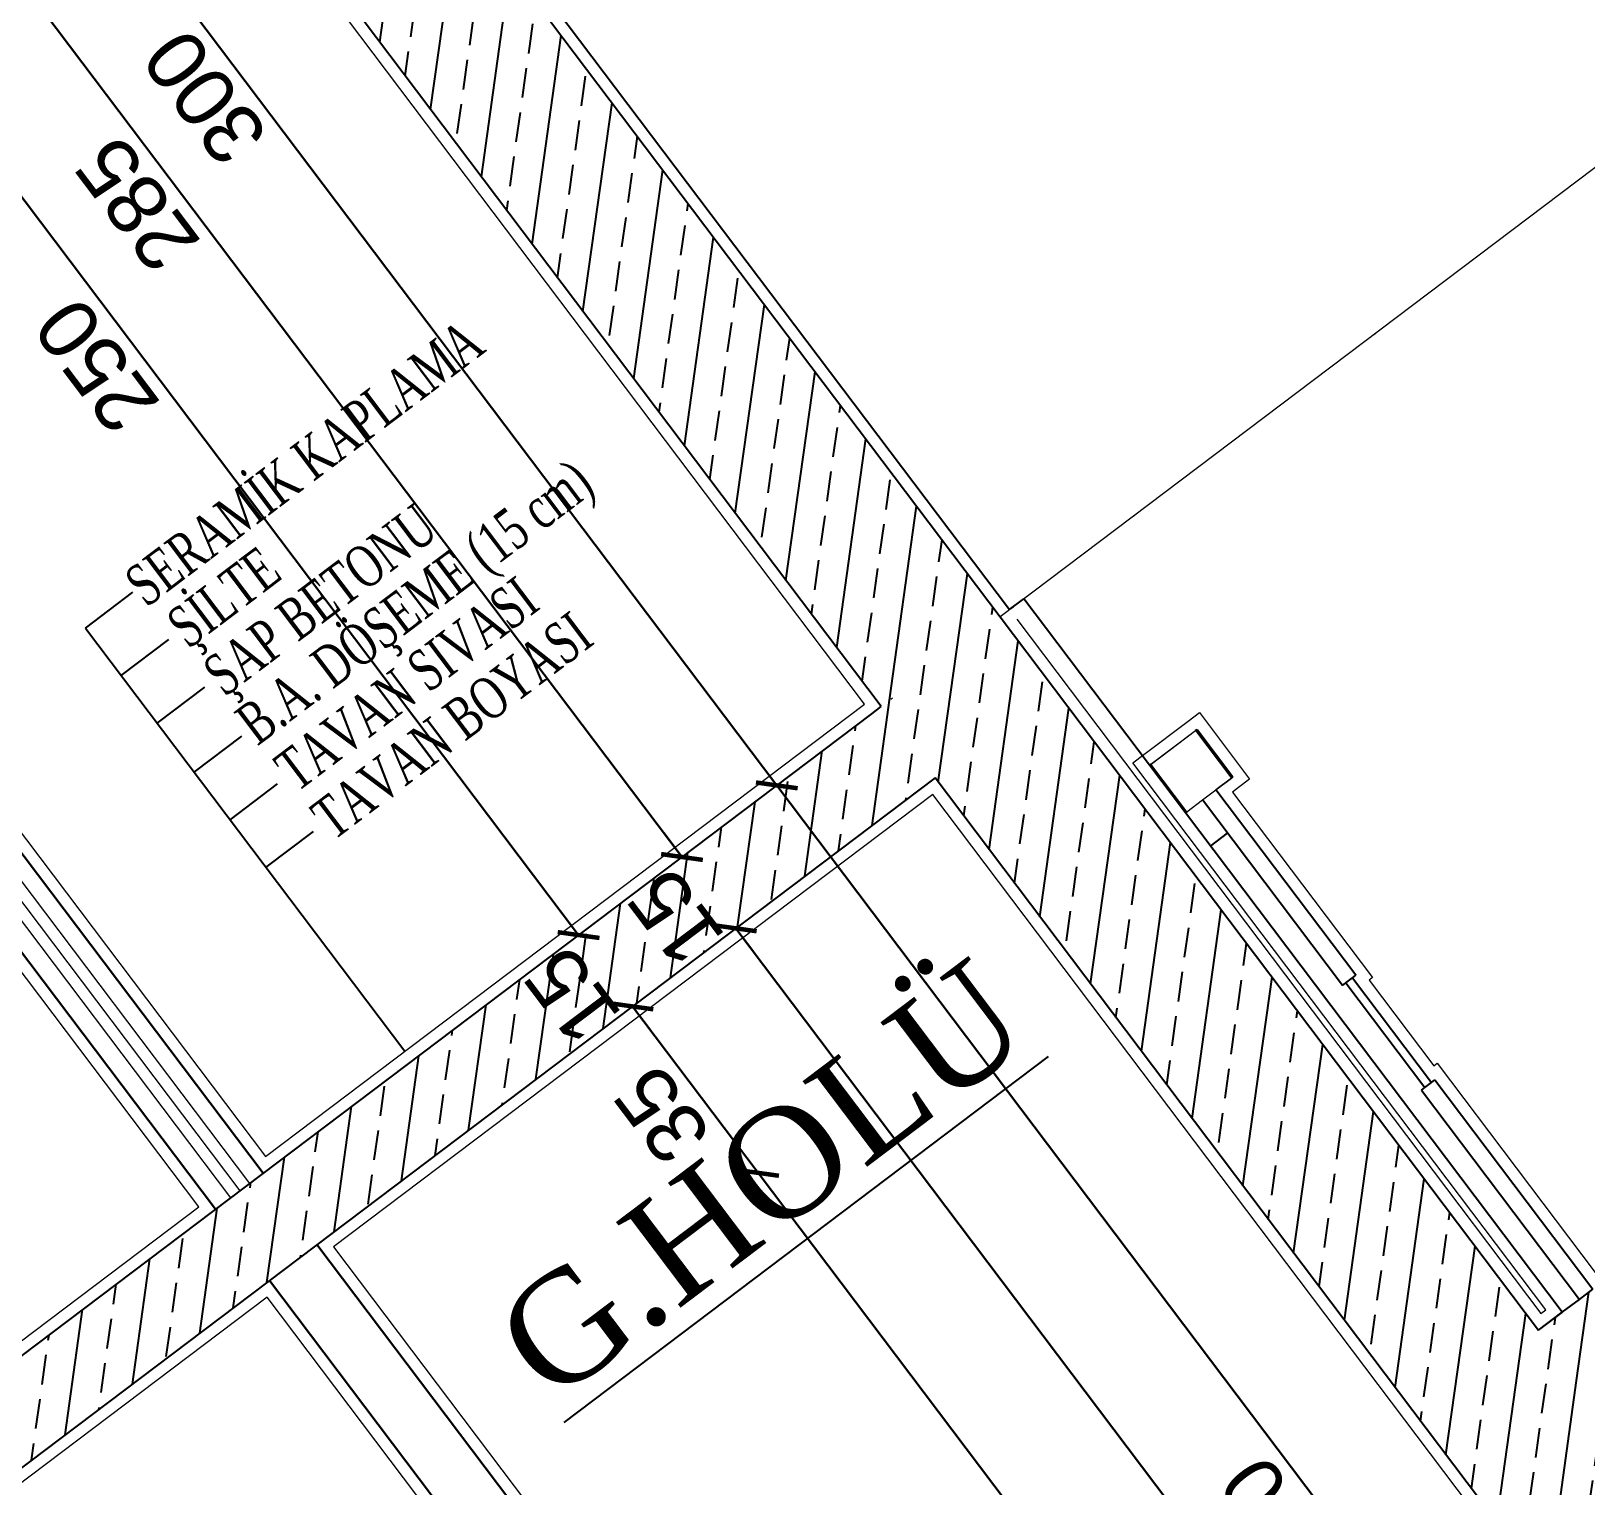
# Model space of a CAD drawing. Header units: millimetres. Extents: x 2232 to 85269, y -3593 to 5869.
# Drawn here: x 7677 to 7742.2, y -601.5 to -540.5 of the extents above; entities that cross this region are included whole.
import ezdxf

# ---------------------------------------------------------------- set-up
doc = ezdxf.new("R2010")
doc.units = ezdxf.units.MM
doc.linetypes.add('DOTX2', pattern=[0.5, 0, -0.5])
for name, color, linetype, lineweight in [('duvar', 232, 'Continuous', 30), ('iz', 1, 'DOTX2', 20), ('sıva iç', 21, 'Continuous', 0), ('ölçü iç', 170, 'Continuous', 9), ('ÖLÇÜ İÇ', 7, 'Continuous', 9)]:
    doc.layers.add(name, color=color, linetype=linetype, lineweight=lineweight)
for name, color, linetype in [('poz', 1, 'Continuous'), ('Standart', 7, 'Continuous'), ('Yazi', 7, 'Continuous')]:
    doc.layers.add(name, color=color, linetype=linetype)
doc.styles.get("Standard").update_dxf_attribs({"font": 'arial.ttf'})
doc.styles.add('Times roman', font='times.ttf')
doc.styles.add('UNIVCH', font='times.ttf', dxfattribs={"width": 0.7})
doc.dimstyles.new('zulay iç ölçü', dxfattribs={"dimtxt": 10, "dimasz": 5, "dimexe": 0.18, "dimexo": 0, "dimgap": 2, "dimtad": 3, "dimdec": 0, "dimzin": 0, "dimdsep": 46, "dimtxsty": 'Standard', "dimblk": 'ARCHTICK', "dimcen": 0.09, "dimse1": 1, "dimse2": 1, "dimadec": 0, "dimazin": 0, "dimtfac": 1, "dimtdec": 0, "dimtix": 1, "dimtofl": 0, "dimtmove": 0, "dimatfit": 3, "dimldrblk": 'ARCHTICK', "dimfxl": 1, "dimtolj": 1, "dimtzin": 0, "dimarcsym": 0})
pattern_1 = [(45, (0, 0), (-7.07107, 7.07107), []), (45, (7.071, 0), (-7.07107, 7.07107), [5, -2.5])]

# ---------------------------------------------------------------- blocks, each defined once
blk = doc.blocks.new('IDE991Entity4311')
at = {"layer": 'Standart', "linetype": 'Continuous', "lineweight": -3}
h = blk.add_hatch(dxfattribs=at)
h.set_pattern_fill('ANSI33', color=171, scale=40, style=0)
h.set_pattern_definition(pattern_1)
h.paths.add_polyline_path([(785, 750), (760, 750), (760, 1050), (785, 1050)])
blk = doc.blocks.new('IDE991Entity4325')
at = {"layer": 'Standart', "linetype": 'Continuous', "lineweight": -3}
h = blk.add_hatch(dxfattribs=at)
h.set_pattern_fill('ANSI33', color=171, scale=40, style=0)
h.set_pattern_definition(pattern_1)
h.paths.add_polyline_path([(785, 450), (760, 450), (760, 750), (785, 750)])
blk = doc.blocks.new('IDE991Entity4327')
at = {"layer": 'Standart', "linetype": 'Continuous', "lineweight": -3}
h = blk.add_hatch(dxfattribs=at)
h.set_pattern_fill('ANSI33', color=171, scale=40, style=0)
h.set_pattern_definition(pattern_1)
h.paths.add_polyline_path([(760, 735), (155, 735), (155, 750), (760, 750)])
blk = doc.blocks.new('IDE991Entity4330')
at = {"layer": 'Standart', "linetype": 'Continuous', "lineweight": -3}
h = blk.add_hatch(dxfattribs=at)
h.set_pattern_fill('ANSI33', color=171, scale=40, style=0)
h.set_pattern_definition(pattern_1)
h.paths.add_polyline_path([(909, 585), (785, 585), (785, 600), (909, 600)])
blk = doc.blocks.new('IDE991Entity4674')
at = {"layer": 'Standart', "color": 159, "linetype": 'Continuous', "lineweight": -3}
blk.add_lwpolyline([(790, 698), (793.59, 698)], dxfattribs=at)
blk = doc.blocks.new('IDE991Entity4812')
at = {"layer": 'Standart', "color": 134, "linetype": 'Continuous', "lineweight": -3}
blk.add_lwpolyline([(793.59, 644), (793.59, 600)], dxfattribs=at)
blk = doc.blocks.new('IDE991Entity4813')
at = {"layer": 'Standart', "color": 134, "linetype": 'Continuous', "lineweight": -3}
blk.add_lwpolyline([(793.59, 644), (794.29, 644)], dxfattribs=at)
blk = doc.blocks.new('IDE991Entity4814')
at = {"layer": 'Standart', "color": 134, "linetype": 'Continuous', "lineweight": -3}
blk.add_lwpolyline([(794.29, 666), (794.29, 644)], dxfattribs=at)
blk = doc.blocks.new('IDE991Entity4815')
at = {"layer": 'Standart', "color": 134, "linetype": 'Continuous', "lineweight": -3}
blk.add_lwpolyline([(793.59, 666), (793.59, 705)], dxfattribs=at)
blk = doc.blocks.new('IDE991Entity4816')
at = {"layer": 'Standart', "color": 134, "linetype": 'Continuous', "lineweight": -3}
blk.add_lwpolyline([(793.59, 666), (794.29, 666)], dxfattribs=at)
blk = doc.blocks.new('IDE991Entity4817')
at = {"layer": 'Standart', "color": 134, "linetype": 'Continuous', "lineweight": -3}
blk.add_lwpolyline([(796.41, 644), (796.41, 600)], dxfattribs=at)
blk = doc.blocks.new('IDE991Entity4818')
at = {"layer": 'Standart', "color": 134, "linetype": 'Continuous', "lineweight": -3}
blk.add_lwpolyline([(795.71, 666), (795.71, 644)], dxfattribs=at)
blk = doc.blocks.new('IDE991Entity4819')
at = {"layer": 'Standart', "color": 134, "linetype": 'Continuous', "lineweight": -3}
blk.add_lwpolyline([(796.41, 666), (796.41, 705)], dxfattribs=at)
blk = doc.blocks.new('IDE991Entity4820')
at = {"layer": 'Standart', "color": 134, "linetype": 'Continuous', "lineweight": -3}
blk.add_lwpolyline([(799.67, 705), (800, 705)], dxfattribs=at)
blk = doc.blocks.new('IDE991Entity4821')
at = {"layer": 'Standart', "color": 134, "linetype": 'Continuous', "lineweight": -3}
blk.add_lwpolyline([(800, 715), (800, 705)], dxfattribs=at)
blk = doc.blocks.new('IDE991Entity4822')
at = {"layer": 'Standart', "color": 134, "linetype": 'Continuous', "lineweight": -3}
blk.add_lwpolyline([(799.67, 715), (800, 715)], dxfattribs=at)
blk = doc.blocks.new('IDE991Entity4823')
at = {"layer": 'Standart', "color": 134, "linetype": 'Continuous', "lineweight": -3}
blk.add_lwpolyline([(790.32, 705), (790, 705)], dxfattribs=at)
blk = doc.blocks.new('IDE991Entity4824')
at = {"layer": 'Standart', "color": 134, "linetype": 'Continuous', "lineweight": -3}
blk.add_lwpolyline([(790.32, 715), (790, 715)], dxfattribs=at)
blk = doc.blocks.new('IDE991Entity5337')
at = {"layer": 'Standart', "color": 159, "linetype": 'Continuous', "lineweight": -3}
blk.add_lwpolyline([(760, 750), (760, 1035)], dxfattribs=at)
blk = doc.blocks.new('IDE991Entity5338')
at = {"layer": 'Standart', "color": 159, "linetype": 'Continuous', "lineweight": -3}
blk.add_lwpolyline([(785, 750), (785, 600)], dxfattribs=at)
blk = doc.blocks.new('IDE991Entity5394')
at = {"layer": 'Standart', "color": 159, "linetype": 'Continuous', "lineweight": -3}
blk.add_lwpolyline([(760, 450), (760, 735)], dxfattribs=at)
blk = doc.blocks.new('IDE991Entity5399')
at = {"layer": 'Standart', "color": 159, "linetype": 'Continuous', "lineweight": -3}
blk.add_lwpolyline([(760, 735), (155, 735)], dxfattribs=at)
blk = doc.blocks.new('IDE991Entity5425')
at = {"layer": 'Standart', "color": 159, "linetype": 'Continuous', "lineweight": -3}
blk.add_lwpolyline([(785, 600), (790, 600)], dxfattribs=at)
blk = doc.blocks.new('IDE991Entity5597')
at = {"layer": 'Standart', "color": 159, "linetype": 'Continuous', "lineweight": -3}
blk.add_lwpolyline([(785, 885), (785, 750)], dxfattribs=at)
blk = doc.blocks.new('IDE991Entity5678')
at = {"layer": 'Standart', "color": 163, "linetype": 'Continuous', "lineweight": 5}
blk.add_lwpolyline([(790.32, 705), (793.59, 705)], dxfattribs=at)
blk = doc.blocks.new('IDE991Entity5679')
at = {"layer": 'Standart', "color": 163, "linetype": 'Continuous', "lineweight": 5}
blk.add_lwpolyline([(790.32, 705), (790.32, 715)], dxfattribs=at)
blk = doc.blocks.new('IDE991Entity5680')
at = {"layer": 'Standart', "color": 163, "linetype": 'Continuous', "lineweight": 5}
blk.add_lwpolyline([(790.32, 715), (799.67, 715)], dxfattribs=at)
blk = doc.blocks.new('IDE991Entity5681')
at = {"layer": 'Standart', "color": 163, "linetype": 'Continuous', "lineweight": 5}
blk.add_lwpolyline([(799.67, 715), (799.67, 705)], dxfattribs=at)
blk = doc.blocks.new('IDE991Entity5835')
at = {"layer": 'Standart', "color": 11, "linetype": 'Continuous', "lineweight": -3}
blk.add_lwpolyline([(787, 883), (787, 750)], dxfattribs=at)
blk = doc.blocks.new('IDE991Entity5836')
at = {"layer": 'Standart', "color": 11, "linetype": 'Continuous', "lineweight": -3}
blk.add_lwpolyline([(787, 750), (790, 750)], dxfattribs=at)
blk = doc.blocks.new('IDE991Entity5837')
at = {"layer": 'Standart', "color": 11, "linetype": 'Continuous', "lineweight": -3}
blk.add_lwpolyline([(790, 600), (790, 705)], dxfattribs=at)
blk = doc.blocks.new('IDE991Entity5838')
at = {"layer": 'Standart', "color": 11, "linetype": 'Continuous', "lineweight": -3}
blk.add_lwpolyline([(790, 705), (790, 715)], dxfattribs=at)
blk = doc.blocks.new('IDE991Entity5839')
at = {"layer": 'Standart', "color": 11, "linetype": 'Continuous', "lineweight": -3}
blk.add_lwpolyline([(790, 715), (790, 750)], dxfattribs=at)
blk = doc.blocks.new('IDE991Entity6226')
at = {"layer": 'Standart', "color": 134, "linetype": 'Continuous', "lineweight": -3}
blk.add_lwpolyline([(794.29, 644), (795.71, 644)], dxfattribs=at)
blk = doc.blocks.new('IDE991Entity6227')
at = {"layer": 'Standart', "color": 134, "linetype": 'Continuous', "lineweight": -3}
blk.add_lwpolyline([(795.71, 644), (796.41, 644)], dxfattribs=at)
blk = doc.blocks.new('IDE991Entity6228')
at = {"layer": 'Standart', "color": 134, "linetype": 'Continuous', "lineweight": -3}
blk.add_lwpolyline([(794.29, 666), (795.71, 666)], dxfattribs=at)
blk = doc.blocks.new('IDE991Entity6229')
at = {"layer": 'Standart', "color": 134, "linetype": 'Continuous', "lineweight": -3}
blk.add_lwpolyline([(795.71, 666), (796.41, 666)], dxfattribs=at)
blk = doc.blocks.new('IDE991Entity6589')
at = {"layer": 'Standart', "color": 159, "linetype": 'Continuous', "lineweight": -3}
blk.add_lwpolyline([(410, 750), (758, 750)], dxfattribs=at)
blk = doc.blocks.new('IDE991Entity6590')
at = {"layer": 'Standart', "color": 159, "linetype": 'Continuous', "lineweight": -3}
blk.add_lwpolyline([(758, 750), (760, 750)], dxfattribs=at)
blk = doc.blocks.new('IDE991Entity6615')
at = {"layer": 'Standart', "color": 159, "linetype": 'Continuous', "lineweight": -3}
blk.add_lwpolyline([(790, 600), (793.59, 600)], dxfattribs=at)
blk = doc.blocks.new('IDE991Entity6616')
at = {"layer": 'Standart', "color": 159, "linetype": 'Continuous', "lineweight": -3}
blk.add_lwpolyline([(793.59, 600), (796.41, 600)], dxfattribs=at)
blk = doc.blocks.new('IDE991Entity6728')
at = {"layer": 'Standart', "color": 163, "linetype": 'Continuous', "lineweight": 5}
blk.add_lwpolyline([(793.59, 705), (796.41, 705)], dxfattribs=at)
blk = doc.blocks.new('IDE991Entity6729')
at = {"layer": 'Standart', "color": 163, "linetype": 'Continuous', "lineweight": 5}
blk.add_lwpolyline([(796.41, 705), (799.67, 705)], dxfattribs=at)
blk = doc.blocks.new('TRRTYT')
at = {"layer": 'Standart'}
for name in ['IDE991Entity4311', 'IDE991Entity5337', 'IDE991Entity5597', 'IDE991Entity5835', 'IDE991Entity4327', 'IDE991Entity6589', 'IDE991Entity6590', 'IDE991Entity4325', 'IDE991Entity5338', 'IDE991Entity5836', 'IDE991Entity5839', 'IDE991Entity5399', 'IDE991Entity5394', 'IDE991Entity4824', 'IDE991Entity5838', 'IDE991Entity5679', 'IDE991Entity5680', 'IDE991Entity4822', 'IDE991Entity5681', 'IDE991Entity4821', 'IDE991Entity4823', 'IDE991Entity5837', 'IDE991Entity5678', 'IDE991Entity4815', 'IDE991Entity6728', 'IDE991Entity4819', 'IDE991Entity6729', 'IDE991Entity4820', 'IDE991Entity4674', 'IDE991Entity4816', 'IDE991Entity4814', 'IDE991Entity6228', 'IDE991Entity4818', 'IDE991Entity6229', 'IDE991Entity4812', 'IDE991Entity4813', 'IDE991Entity6226', 'IDE991Entity6227', 'IDE991Entity4817', 'IDE991Entity4330', 'IDE991Entity5425', 'IDE991Entity6615', 'IDE991Entity6616']:
    blk.add_blockref(name, (1034515.63, -397430.95), dxfattribs=at)
blk = doc.blocks.new('_ArchTick')
at = {"color": 0, "linetype": 'ByBlock', "const_width": 0.15}
blk.add_lwpolyline([(-0.5, -0.5), (0.5, 0.5)], dxfattribs=at)
blk = doc.blocks.new('*D2443')
at = {"layer": 'Defpoints', "color": 0, "transparency": 16777216}
for p in [(661177.16, -126828.54), (661187, -127078.54), (661204.5, -127078.54)]:
    blk.add_point(p, dxfattribs=at)
at = {"layer": 'ÖLÇÜ İÇ', "color": 0, "lineweight": -2, "transparency": 16777216}
blk.add_line((661204.5, -126828.54), (661204.5, -127078.54), dxfattribs=at)
at = {"layer": 'ÖLÇÜ İÇ', "color": 0, "lineweight": -2, "transparency": 16777216, "xscale": 5, "yscale": 5, "zscale": 5}
for p, rotation in [((661204.5, -126828.54), 90), ((661204.5, -127078.54), 270)]:
    blk.add_blockref('_ArchTick', p, dxfattribs=dict(at, rotation=rotation))
at = {"layer": 'ÖLÇÜ İÇ', "color": 0, "transparency": 16777216, "insert": (661197.5, -126953.54), "char_height": 10, "attachment_point": 5, "rotation": 90}
blk.add_mtext('\\A1;250', dxfattribs=at)
blk = doc.blocks.new('*D2444')
at = {"layer": 'Defpoints', "color": 0, "transparency": 16777216}
for p in [(661246.19, -126778.54), (661246.19, -127078.54), (661246.19, -127078.54)]:
    blk.add_point(p, dxfattribs=at)
at = {"layer": 'ÖLÇÜ İÇ', "color": 0, "lineweight": -2, "transparency": 16777216}
blk.add_line((661246.19, -126778.54), (661246.19, -127078.54), dxfattribs=at)
at = {"layer": 'ÖLÇÜ İÇ', "color": 0, "lineweight": -2, "transparency": 16777216, "xscale": 5, "yscale": 5, "zscale": 5}
for p, rotation in [((661246.19, -126778.54), 90), ((661246.19, -127078.54), 270)]:
    blk.add_blockref('_ArchTick', p, dxfattribs=dict(at, rotation=rotation))
at = {"layer": 'ÖLÇÜ İÇ', "color": 0, "transparency": 16777216, "insert": (661239.19, -126928.54), "char_height": 10, "attachment_point": 5, "rotation": 90}
blk.add_mtext('\\A1;300', dxfattribs=at)
blk = doc.blocks.new('*D2447')
at = {"layer": 'Defpoints', "color": 0, "transparency": 16777216}
for p in [(661197.5, -127078.54), (661197.5, -127093.54), (661204.5, -127093.54)]:
    blk.add_point(p, dxfattribs=at)
at = {"layer": 'ÖLÇÜ İÇ', "color": 0, "lineweight": -2, "transparency": 16777216}
for p, q in [((661204.5, -127078.54), (661204.5, -127073.54)), ((661204.5, -127093.54), (661204.5, -127098.54))]:
    blk.add_line(p, q, dxfattribs=at)
at = {"layer": 'ÖLÇÜ İÇ', "color": 0, "lineweight": -2, "transparency": 16777216, "xscale": 5, "yscale": 5, "zscale": 5}
for p, rotation in [((661204.5, -127078.54), 270), ((661204.5, -127093.54), 90)]:
    blk.add_blockref('_ArchTick', p, dxfattribs=dict(at, rotation=rotation))
at = {"layer": 'ÖLÇÜ İÇ', "color": 0, "transparency": 16777216, "insert": (661197.5, -127086.04), "char_height": 10, "attachment_point": 5, "rotation": 90}
blk.add_mtext('\\A1;15', dxfattribs=at)
blk = doc.blocks.new('*D2448')
at = {"layer": 'Defpoints', "color": 0, "transparency": 16777216}
for p in [(661197.5, -127093.54), (661177.16, -127128.54), (661204.5, -127128.54)]:
    blk.add_point(p, dxfattribs=at)
at = {"layer": 'ÖLÇÜ İÇ', "color": 0, "lineweight": -2, "transparency": 16777216}
blk.add_line((661204.5, -127093.54), (661204.5, -127128.54), dxfattribs=at)
at = {"layer": 'ÖLÇÜ İÇ', "color": 0, "lineweight": -2, "transparency": 16777216, "xscale": 5, "yscale": 5, "zscale": 5}
for p, rotation in [((661204.5, -127093.54), 90), ((661204.5, -127128.54), 270)]:
    blk.add_blockref('_ArchTick', p, dxfattribs=dict(at, rotation=rotation))
at = {"layer": 'ÖLÇÜ İÇ', "color": 0, "transparency": 16777216, "insert": (661197.5, -127111.04), "char_height": 10, "attachment_point": 5, "rotation": 90}
blk.add_mtext('\\A1;35', dxfattribs=at)
blk = doc.blocks.new('*D2449')
at = {"layer": 'Defpoints', "color": 0, "transparency": 16777216}
for p in [(661177.16, -127128.54), (661187, -127378.54), (661204.5, -127378.54)]:
    blk.add_point(p, dxfattribs=at)
at = {"layer": 'ÖLÇÜ İÇ', "color": 0, "lineweight": -2, "transparency": 16777216}
blk.add_line((661204.5, -127128.54), (661204.5, -127378.54), dxfattribs=at)
at = {"layer": 'ÖLÇÜ İÇ', "color": 0, "lineweight": -2, "transparency": 16777216, "xscale": 5, "yscale": 5, "zscale": 5}
for p, rotation in [((661204.5, -127128.54), 90), ((661204.5, -127378.54), 270)]:
    blk.add_blockref('_ArchTick', p, dxfattribs=dict(at, rotation=rotation))
at = {"layer": 'ÖLÇÜ İÇ', "color": 0, "transparency": 16777216, "insert": (661197.5, -127253.54), "char_height": 10, "attachment_point": 5, "rotation": 90}
blk.add_mtext('\\A1;250', dxfattribs=at)
blk = doc.blocks.new('*D2450')
at = {"layer": 'Defpoints', "color": 0, "transparency": 16777216}
for p in [(661246.19, -127078.54), (661246.19, -127378.54), (661246.19, -127378.54)]:
    blk.add_point(p, dxfattribs=at)
at = {"layer": 'ÖLÇÜ İÇ', "color": 0, "lineweight": -2, "transparency": 16777216}
blk.add_line((661246.19, -127078.54), (661246.19, -127378.54), dxfattribs=at)
at = {"layer": 'ÖLÇÜ İÇ', "color": 0, "lineweight": -2, "transparency": 16777216, "xscale": 5, "yscale": 5, "zscale": 5}
for p, rotation in [((661246.19, -127078.54), 90), ((661246.19, -127378.54), 270)]:
    blk.add_blockref('_ArchTick', p, dxfattribs=dict(at, rotation=rotation))
at = {"layer": 'ÖLÇÜ İÇ', "color": 0, "transparency": 16777216, "insert": (661239.19, -127228.54), "char_height": 10, "attachment_point": 5, "rotation": 90}
blk.add_mtext('\\A1;300', dxfattribs=at)
blk = doc.blocks.new('*D2461')
at = {"layer": 'Defpoints', "color": 0, "transparency": 16777216}
for p in [(661178.88, -126793.54), (661226.24, -127078.54), (661226.24, -127078.54)]:
    blk.add_point(p, dxfattribs=at)
at = {"layer": 'ÖLÇÜ İÇ', "color": 0, "lineweight": -2, "transparency": 16777216}
blk.add_line((661226.24, -126793.54), (661226.24, -127078.54), dxfattribs=at)
at = {"layer": 'ÖLÇÜ İÇ', "color": 0, "lineweight": -2, "transparency": 16777216, "xscale": 5, "yscale": 5, "zscale": 5}
for p, rotation in [((661226.24, -126793.54), 90), ((661226.24, -127078.54), 270)]:
    blk.add_blockref('_ArchTick', p, dxfattribs=dict(at, rotation=rotation))
at = {"layer": 'ÖLÇÜ İÇ', "color": 0, "transparency": 16777216, "insert": (661219.24, -126936.04), "char_height": 10, "attachment_point": 5, "rotation": 90}
blk.add_mtext('\\A1;285', dxfattribs=at)
blk = doc.blocks.new('*D2462')
at = {"layer": 'Defpoints', "color": 0, "transparency": 16777216}
for p in [(661220.99, -127078.54), (661178.88, -127093.54), (661226.24, -127093.54)]:
    blk.add_point(p, dxfattribs=at)
at = {"layer": 'ÖLÇÜ İÇ', "color": 0, "lineweight": -2, "transparency": 16777216}
for p, q in [((661226.24, -127078.54), (661226.24, -127073.54)), ((661226.24, -127093.54), (661226.24, -127098.54))]:
    blk.add_line(p, q, dxfattribs=at)
at = {"layer": 'ÖLÇÜ İÇ', "color": 0, "lineweight": -2, "transparency": 16777216, "xscale": 5, "yscale": 5, "zscale": 5}
for p, rotation in [((661226.24, -127078.54), 270), ((661226.24, -127093.54), 90)]:
    blk.add_blockref('_ArchTick', p, dxfattribs=dict(at, rotation=rotation))
at = {"layer": 'ÖLÇÜ İÇ', "color": 0, "transparency": 16777216, "insert": (661219.24, -127086.04), "char_height": 10, "attachment_point": 5, "rotation": 90}
blk.add_mtext('\\A1;15', dxfattribs=at)
blk = doc.blocks.new('*D2463')
at = {"layer": 'Defpoints', "color": 0, "transparency": 16777216}
for p in [(661178.88, -127093.54), (661226.24, -127378.54), (661226.24, -127378.54)]:
    blk.add_point(p, dxfattribs=at)
at = {"layer": 'ÖLÇÜ İÇ', "color": 0, "lineweight": -2, "transparency": 16777216}
blk.add_line((661226.24, -127093.54), (661226.24, -127378.54), dxfattribs=at)
at = {"layer": 'ÖLÇÜ İÇ', "color": 0, "lineweight": -2, "transparency": 16777216, "xscale": 5, "yscale": 5, "zscale": 5}
for p, rotation in [((661226.24, -127093.54), 90), ((661226.24, -127378.54), 270)]:
    blk.add_blockref('_ArchTick', p, dxfattribs=dict(at, rotation=rotation))
at = {"layer": 'ÖLÇÜ İÇ', "color": 0, "transparency": 16777216, "insert": (661219.24, -127236.04), "char_height": 10, "attachment_point": 5, "rotation": 90}
blk.add_mtext('\\A1;285', dxfattribs=at)
blk = doc.blocks.new('DFGFDGHN')
at = {"layer": 'ÖLÇÜ İÇ'}
for base, p1, p2, picture, middle in [((661246.19, -127078.54), (661246.19, -126778.54), (661246.19, -127078.54), '*D2444', (661239.19, -126928.54)), ((661204.5, -127078.54), (661177.16, -126828.54), (661187, -127078.54), '*D2443', (661197.5, -126953.54)), ((661226.24, -127093.54), (661220.99, -127078.54), (661178.88, -127093.54), '*D2462', (661219.24, -127086.04)), ((661204.5, -127093.54), (661197.5, -127078.54), (661197.5, -127093.54), '*D2447', (661197.5, -127086.04)), ((661246.19, -127378.54), (661246.19, -127078.54), (661246.19, -127378.54), '*D2450', (661239.19, -127228.54)), ((661204.5, -127128.54), (661197.5, -127093.54), (661177.16, -127128.54), '*D2448', (661197.5, -127111.04)), ((661204.5, -127378.54), (661177.16, -127128.54), (661187, -127378.54), '*D2449', (661197.5, -127253.54))]:
    dim = blk.add_linear_dim(base=base, p1=p1, p2=p2, angle=90, dimstyle='zulay iç ölçü', dxfattribs=at)
    dim.commit()
    dim.dimension.update_dxf_attribs({"geometry": picture, "text_midpoint": middle})
for base, p1, p2, picture, middle in [((661226.24, -127078.54), (661178.88, -126793.54), (661226.24, -127078.54), '*D2461', (661219.24, -126936.04)), ((661226.24, -127378.54), (661178.88, -127093.54), (661226.24, -127378.54), '*D2463', (661219.24, -127236.04))]:
    dim = blk.add_linear_dim(base=base, p1=p1, p2=p2, angle=90, dimstyle='zulay iç ölçü', override={"dimtmove": 1}, dxfattribs=at)
    dim.commit()
    dim.dimension.update_dxf_attribs({"geometry": picture, "text_midpoint": middle})
blk = doc.blocks.new('GHGFHGF')
at = {"layer": 'duvar'}
for points in [[(1293999.78, -409404.54), (1293999.78, -409689.54)], [(1294009.78, -409404.54), (1294009.78, -409689.54)], [(1293999.78, -409704.54), (1293999.78, -409989.54)], [(1294009.78, -409704.54), (1294009.78, -409989.54)]]:
    blk.add_lwpolyline(points, dxfattribs=at)
at = {"layer": 'iz', "ltscale": 50}
blk.add_line((1293379.78, -409689.54), (1295709.78, -409689.54), dxfattribs=at)
at = {"layer": 'poz'}
for p, q in [((1294041.11, -409598.54), (1294041.11, -409687.54)), ((1294041.11, -409598.54), (1294051.11, -409598.54)), ((1294041.11, -409608.54), (1294051.11, -409608.54)), ((1294041.11, -409618.54), (1294051.11, -409618.54)), ((1294041.11, -409628.85), (1294051.11, -409628.85)), ((1294041.11, -409638.85), (1294051.11, -409638.85)), ((1294041.11, -409648.85), (1294051.11, -409648.85))]:
    blk.add_line(p, q, dxfattribs=at)
at = {"layer": 'sıva iç'}
for points in [[(1293997.78, -409406.54), (1293536.78, -409406.54), (1293536.78, -409441.54), (1293531.78, -409441.54), (1293531.78, -409687.54), (1293534.78, -409687.54), (1293639.78, -409687.54), (1293789.78, -409687.54), (1293997.78, -409687.54)], [(1294137.78, -409406.54), (1294011.78, -409406.54), (1294011.78, -409687.54), (1294137.78, -409687.54)], [(1293997.78, -409706.54), (1293536.78, -409706.54), (1293536.78, -409741.54), (1293531.78, -409741.54), (1293531.78, -409987.54), (1293534.78, -409987.54), (1293639.78, -409987.54), (1293789.78, -409987.54), (1293997.78, -409987.54)], [(1294137.78, -409706.54), (1294011.78, -409706.54), (1294011.78, -409987.54), (1294137.78, -409987.54)]]:
    blk.add_lwpolyline(points, close=True, dxfattribs=at)
for points in [[(1294504.78, -409689.54), (1294164.78, -409689.54), (1294164.78, -409839.54), (1294169.78, -409839.54), (1294169.78, -409734.54), (1294169.78, -409724.54), (1294170.1, -409724.54), (1294179.45, -409724.54), (1294179.78, -409724.54), (1294179.78, -409734.54), (1294179.45, -409734.54), (1294176.19, -409734.54), (1294176.19, -409773.54), (1294175.48, -409773.54), (1294175.48, -409795.54), (1294176.19, -409795.54), (1294176.19, -409839.54)], [(1294166.78, -409691.54), (1294166.78, -409837.54), (1294167.78, -409837.54), (1294167.78, -409734.54), (1294167.78, -409722.54), (1294170.1, -409722.54), (1294179.45, -409722.54), (1294181.78, -409722.54), (1294181.78, -409736.54), (1294179.45, -409736.54), (1294178.19, -409736.54), (1294178.19, -409775.54), (1294177.48, -409775.54), (1294177.48, -409793.54), (1294178.19, -409793.54), (1294178.19, -409837.54)]]:
    blk.add_lwpolyline(points, dxfattribs=at)
at = {"layer": 'ÖLÇÜ İÇ', "color": 2}
for points in [[(1294002.91, -409477.54), (1294002.91, -409689.54)], [(1294004.91, -409477.54), (1294004.91, -409689.54)], [(1294006.91, -409477.54), (1294006.91, -409689.54)]]:
    blk.add_lwpolyline(points, dxfattribs=at)
at = {"layer": 'sıva iç'}
blk.add_blockref('TRRTYT', (258864.14, -13008.59), dxfattribs=at)
at = {"layer": 'ölçü iç', "lineweight": 30}
blk.add_blockref('DFGFDGHN', (632871.63, -282611), dxfattribs=at)
at = {"layer": 'Yazi', "style": 'UNIVCH', "width": 0.7}
for s, height, p in [('SERAMİK KAPLAMA', 6.9984, (1294051.27, -409602.05)), ('ŞİLTE', 6.998, (1294052.69, -409611.87)), ('ŞAP BETONU', 6.998, (1294052.69, -409621.96)), ('B.A. DÖŞEME (15 cm)', 6.9984, (1294052.17, -409631.8)), ('TAVAN SIVASI', 6.9984, (1294052.69, -409642)), ('TAVAN BOYASI', 6.9984, (1294052.69, -409652.17))]:
    blk.add_text(s, height=height, dxfattribs=at).set_placement(p)
at = {"layer": 'Yazi', "style": 'Times roman'}
blk.add_text('%%UG.HOLÜ', height=17.991, dxfattribs=at).set_placement((1294024.91, -409749.75))
blk = doc.blocks.new('GGGGG')
at = {"layer": 'sıva iç', "rotation": 37.05267661197626}
blk.add_blockref('GHGFHGF', (-134899.13, -889310.84), dxfattribs=at)

msp = doc.modelspace()

# ---------------------------------------------------------------- block references
at = {"layer": 'ÖLÇÜ İÇ', "xscale": 0.25, "yscale": 0.25, "zscale": 0.25}
msp.add_blockref('GGGGG', (-278484.475, 108554.699), dxfattribs=at)

doc.saveas('drawing.dxf')
